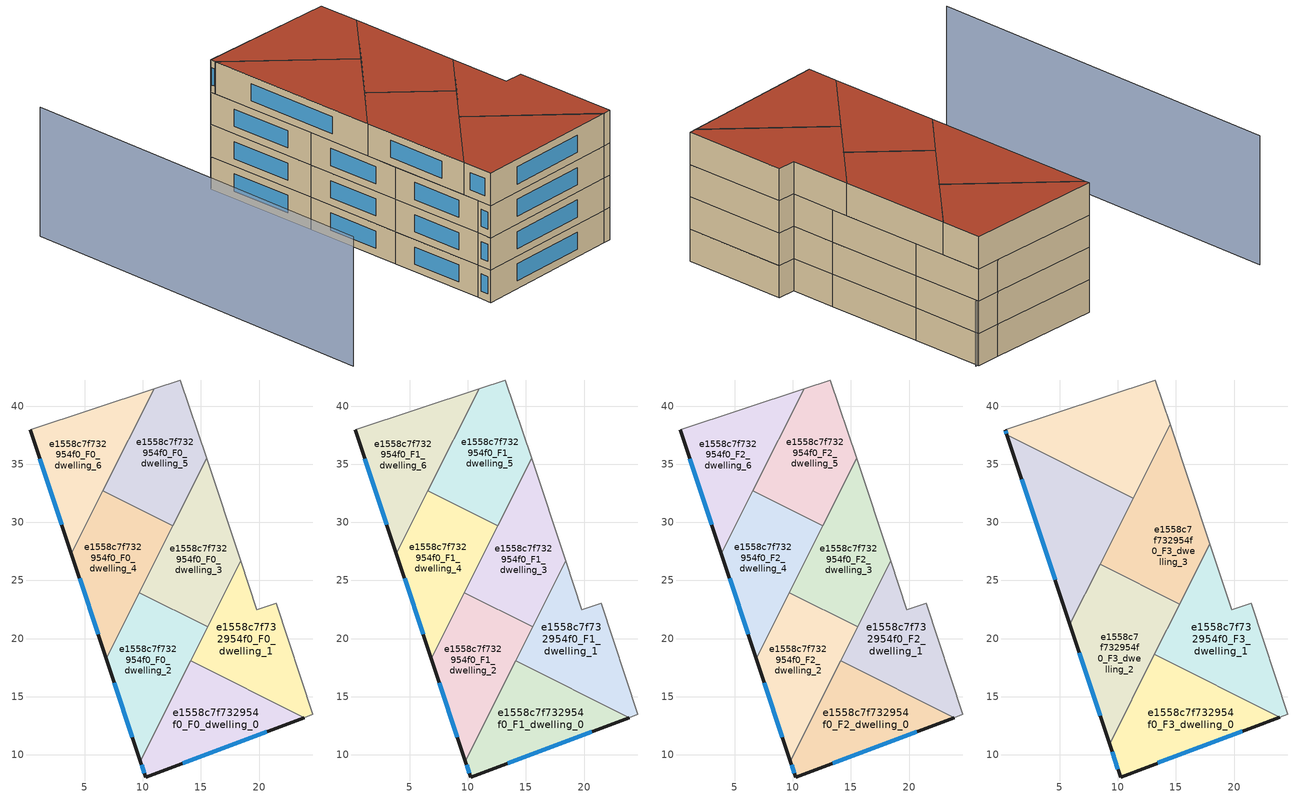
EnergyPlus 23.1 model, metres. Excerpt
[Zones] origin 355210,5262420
e1558c7f732954f0_F0_dwelling_0
 floor ground (EU_floor_Construction): 23.87,13.22 10.24,8.11 9.78,9.47 14.11,18.11 z0
 wall outside (EU_wall_Construction): 9.78,9.47 10.24,8.11 23.87,13.22 z0:3
 wall to e1558c7f732954f0_F0_dwelling_1 (EU_wall_Construction): 23.87,13.22 14.11,18.11 z0:3
 wall to e1558c7f732954f0_F0_dwelling_2 (EU_wall_Construction): 14.11,18.11 9.78,9.47 z0:3
 window (EU_Window_Construction): 9.89,9.15 10.13,8.43 / 13.44,9.31 20.67,12.02 z0.7:2.3
e1558c7f732954f0_F0_dwelling_1
 floor ground (EU_floor_Construction): 21.47,23.04 24.62,13.5 23.87,13.22 14.11,18.11 18.41,26.68 19.8,22.48 z0
 wall adiabatic (EU_wall_Construction): 23.87,13.22 24.62,13.5 21.47,23.04 19.8,22.48 18.41,26.68 z0:3
 wall to e1558c7f732954f0_F0_dwelling_3 (EU_wall_Construction): 18.41,26.68 15.57,21.01 z0:3
 wall to e1558c7f732954f0_F0_dwelling_2 (EU_wall_Construction): 15.57,21.01 14.11,18.11 z0:3
e1558c7f732954f0_F0_dwelling_2
 floor ground (EU_floor_Construction): 15.57,21.01 9.78,9.47 6.86,18.28 9.7,23.95 z0
 wall outside (EU_wall_Construction): 6.86,18.28 9.78,9.47 z0:3
 wall to e1558c7f732954f0_F0_dwelling_3 (EU_wall_Construction): 15.57,21.01 9.7,23.95 z0:3
 wall to e1558c7f732954f0_F0_dwelling_4 (EU_wall_Construction): 9.7,23.95 6.86,18.28 z0:3
 window (EU_Window_Construction): 7.54,16.21 9.1,11.54 z0.7:2.3
e1558c7f732954f0_F0_dwelling_3
 floor ground (EU_floor_Construction): 15.48,35.49 18.41,26.68 15.57,21.01 9.7,23.95 z0
 wall adiabatic (EU_wall_Construction): 18.41,26.68 15.48,35.49 z0:3
 wall to e1558c7f732954f0_F0_dwelling_5 (EU_wall_Construction): 15.48,35.49 12.58,29.7 z0:3
 wall to e1558c7f732954f0_F0_dwelling_4 (EU_wall_Construction): 12.58,29.7 9.7,23.95 z0:3
e1558c7f732954f0_F0_dwelling_4
 floor ground (EU_floor_Construction): 12.58,29.7 6.86,18.28 3.86,27.29 6.58,32.71 z0
 wall outside (EU_wall_Construction): 3.86,27.29 6.86,18.28 z0:3
 wall to e1558c7f732954f0_F0_dwelling_5 (EU_wall_Construction): 12.58,29.7 6.58,32.71 z0:3
 wall to e1558c7f732954f0_F0_dwelling_6 (EU_wall_Construction): 6.58,32.71 3.86,27.29 z0:3
 window (EU_Window_Construction): 4.57,25.17 6.15,20.4 z0.7:2.3
e1558c7f732954f0_F0_dwelling_5
 floor ground (EU_floor_Construction): 13.24,42.24 15.48,35.49 12.58,29.7 6.58,32.71 10.98,41.49 z0
 wall adiabatic (EU_wall_Construction): 15.48,35.49 13.24,42.24 10.98,41.49 z0:3
 wall to e1558c7f732954f0_F0_dwelling_6 (EU_wall_Construction): 10.98,41.49 6.58,32.71 z0:3
e1558c7f732954f0_F0_dwelling_6
 floor ground (EU_floor_Construction): 10.98,41.49 3.86,27.29 0.32,37.96 z0
 wall outside (EU_wall_Construction): 0.32,37.96 3.86,27.29 z0:3
 wall adiabatic (EU_wall_Construction): 10.98,41.49 0.32,37.96 z0:3
 window (EU_Window_Construction): 1.15,35.46 3.03,29.79 z0.7:2.3
e1558c7f732954f0_F1_dwelling_0
 floor to e1558c7f732954f0_F0_dwelling_0 (EU_floor_Construction): 23.87,13.22 10.24,8.11 9.78,9.47 14.11,18.11 z3
 wall outside (EU_wall_Construction): 9.78,9.47 10.24,8.11 23.87,13.22 z3:6
 wall to e1558c7f732954f0_F1_dwelling_1 (EU_wall_Construction): 23.87,13.22 14.11,18.11 z3:6
 wall to e1558c7f732954f0_F1_dwelling_2 (EU_wall_Construction): 14.11,18.11 9.78,9.47 z3:6
 window (EU_Window_Construction): 9.89,9.15 10.13,8.43 / 13.44,9.31 20.67,12.02 z3.7:5.3
e1558c7f732954f0_F1_dwelling_1
 floor to e1558c7f732954f0_F0_dwelling_1 (EU_floor_Construction): 21.47,23.04 24.62,13.5 23.87,13.22 14.11,18.11 18.41,26.68 19.8,22.48 z3
 wall adiabatic (EU_wall_Construction): 23.87,13.22 24.62,13.5 21.47,23.04 19.8,22.48 18.41,26.68 z3:6
 wall to e1558c7f732954f0_F1_dwelling_3 (EU_wall_Construction): 18.41,26.68 15.57,21.01 z3:6
 wall to e1558c7f732954f0_F1_dwelling_2 (EU_wall_Construction): 15.57,21.01 14.11,18.11 z3:6
e1558c7f732954f0_F1_dwelling_2
 floor to e1558c7f732954f0_F0_dwelling_2 (EU_floor_Construction): 15.57,21.01 9.78,9.47 6.86,18.28 9.7,23.95 z3
 wall outside (EU_wall_Construction): 6.86,18.28 9.78,9.47 z3:6
 wall to e1558c7f732954f0_F1_dwelling_3 (EU_wall_Construction): 15.57,21.01 9.7,23.95 z3:6
 wall to e1558c7f732954f0_F1_dwelling_4 (EU_wall_Construction): 9.7,23.95 6.86,18.28 z3:6
 window (EU_Window_Construction): 7.54,16.21 9.1,11.54 z3.7:5.3
e1558c7f732954f0_F1_dwelling_3
 floor to e1558c7f732954f0_F0_dwelling_3 (EU_floor_Construction): 15.48,35.49 18.41,26.68 15.57,21.01 9.7,23.95 z3
 wall adiabatic (EU_wall_Construction): 18.41,26.68 15.48,35.49 z3:6
 wall to e1558c7f732954f0_F1_dwelling_5 (EU_wall_Construction): 15.48,35.49 12.58,29.7 z3:6
 wall to e1558c7f732954f0_F1_dwelling_4 (EU_wall_Construction): 12.58,29.7 9.7,23.95 z3:6
e1558c7f732954f0_F1_dwelling_4
 floor to e1558c7f732954f0_F0_dwelling_4 (EU_floor_Construction): 12.58,29.7 6.86,18.28 3.86,27.29 6.58,32.71 z3
 wall outside (EU_wall_Construction): 3.86,27.29 6.86,18.28 z3:6
 wall to e1558c7f732954f0_F1_dwelling_5 (EU_wall_Construction): 12.58,29.7 6.58,32.71 z3:6
 wall to e1558c7f732954f0_F1_dwelling_6 (EU_wall_Construction): 6.58,32.71 3.86,27.29 z3:6
 window (EU_Window_Construction): 4.57,25.17 6.15,20.4 z3.7:5.3
e1558c7f732954f0_F1_dwelling_5
 floor to e1558c7f732954f0_F0_dwelling_5 (EU_floor_Construction): 13.24,42.24 15.48,35.49 12.58,29.7 6.58,32.71 10.98,41.49 z3
 wall adiabatic (EU_wall_Construction): 15.48,35.49 13.24,42.24 10.98,41.49 z3:6
 wall to e1558c7f732954f0_F1_dwelling_6 (EU_wall_Construction): 10.98,41.49 6.58,32.71 z3:6
e1558c7f732954f0_F1_dwelling_6
 floor to e1558c7f732954f0_F0_dwelling_6 (EU_floor_Construction): 10.98,41.49 3.86,27.29 0.32,37.96 z3
 wall outside (EU_wall_Construction): 0.32,37.96 3.86,27.29 z3:6
 wall adiabatic (EU_wall_Construction): 10.98,41.49 0.32,37.96 z3:6
 window (EU_Window_Construction): 1.15,35.46 3.03,29.79 z3.7:5.3
e1558c7f732954f0_F2_dwelling_0
 floor to e1558c7f732954f0_F1_dwelling_0 (EU_floor_Construction): 23.87,13.22 10.24,8.11 9.78,9.47 14.11,18.11 z6
 wall outside (EU_wall_Construction): 9.78,9.47 10.24,8.11 23.87,13.22 z6:9
 wall to e1558c7f732954f0_F2_dwelling_1 (EU_wall_Construction): 23.87,13.22 14.11,18.11 z6:9
 wall to e1558c7f732954f0_F2_dwelling_2 (EU_wall_Construction): 14.11,18.11 9.78,9.47 z6:9
 window (EU_Window_Construction): 9.89,9.15 10.13,8.43 / 13.44,9.31 20.67,12.02 z6.7:8.3
 ceiling adiabatic (EU_roof_Construction): 23.87,13.22 14.11,18.11 9.78,9.47 10.24,8.11 z9
e1558c7f732954f0_F2_dwelling_1
 floor to e1558c7f732954f0_F1_dwelling_1 (EU_floor_Construction): 21.47,23.04 24.62,13.5 23.87,13.22 14.11,18.11 18.41,26.68 19.8,22.48 z6
 wall adiabatic (EU_wall_Construction): 23.87,13.22 24.62,13.5 21.47,23.04 19.8,22.48 18.41,26.68 z6:9
 wall to e1558c7f732954f0_F2_dwelling_3 (EU_wall_Construction): 18.41,26.68 15.57,21.01 z6:9
 wall to e1558c7f732954f0_F2_dwelling_2 (EU_wall_Construction): 15.57,21.01 14.11,18.11 z6:9
e1558c7f732954f0_F2_dwelling_2
 floor to e1558c7f732954f0_F1_dwelling_2 (EU_floor_Construction): 15.57,21.01 9.78,9.47 6.86,18.28 9.7,23.95 z6
 wall outside (EU_wall_Construction): 6.86,18.28 9.78,9.47 z6:9
 wall to e1558c7f732954f0_F2_dwelling_3 (EU_wall_Construction): 15.57,21.01 9.7,23.95 z6:9
 wall to e1558c7f732954f0_F2_dwelling_4 (EU_wall_Construction): 9.7,23.95 6.86,18.28 z6:9
 window (EU_Window_Construction): 7.54,16.21 9.1,11.54 z6.7:8.3
e1558c7f732954f0_F2_dwelling_3
 floor to e1558c7f732954f0_F1_dwelling_3 (EU_floor_Construction): 15.48,35.49 18.41,26.68 15.57,21.01 9.7,23.95 z6
 wall adiabatic (EU_wall_Construction): 18.41,26.68 15.48,35.49 z6:9
 wall to e1558c7f732954f0_F2_dwelling_5 (EU_wall_Construction): 15.48,35.49 12.58,29.7 z6:9
 wall to e1558c7f732954f0_F2_dwelling_4 (EU_wall_Construction): 12.58,29.7 9.7,23.95 z6:9
e1558c7f732954f0_F2_dwelling_4
 floor to e1558c7f732954f0_F1_dwelling_4 (EU_floor_Construction): 12.58,29.7 6.86,18.28 3.86,27.29 6.58,32.71 z6
 wall outside (EU_wall_Construction): 3.86,27.29 6.86,18.28 z6:9
 wall to e1558c7f732954f0_F2_dwelling_5 (EU_wall_Construction): 12.58,29.7 6.58,32.71 z6:9
 wall to e1558c7f732954f0_F2_dwelling_6 (EU_wall_Construction): 6.58,32.71 3.86,27.29 z6:9
 window (EU_Window_Construction): 4.57,25.17 6.15,20.4 z6.7:8.3
 ceiling adiabatic (EU_roof_Construction): 6.86,18.28 10.43,25.42 8.48,26.4 5.88,21.22 z9
e1558c7f732954f0_F2_dwelling_5
 floor to e1558c7f732954f0_F1_dwelling_5 (EU_floor_Construction): 13.24,42.24 15.48,35.49 12.58,29.7 6.58,32.71 10.98,41.49 z6
 wall adiabatic (EU_wall_Construction): 15.48,35.49 13.24,42.24 10.98,41.49 z6:9
 wall to e1558c7f732954f0_F2_dwelling_6 (EU_wall_Construction): 10.98,41.49 6.58,32.71 z6:9
e1558c7f732954f0_F2_dwelling_6
 floor to e1558c7f732954f0_F1_dwelling_6 (EU_floor_Construction): 10.98,41.49 3.86,27.29 0.32,37.96 z6
 wall outside (EU_wall_Construction): 0.32,37.96 3.86,27.29 z6:9
 wall adiabatic (EU_wall_Construction): 10.98,41.49 0.32,37.96 z6:9
 window (EU_Window_Construction): 1.15,35.46 3.03,29.79 z6.7:8.3
e1558c7f732954f0_F3_dwelling_0
 floor to e1558c7f732954f0_F2_dwelling_1 (EU_floor_Construction): 23.93,13.24 23.87,13.22 14.11,18.11 14.13,18.15 z9
 floor to e1558c7f732954f0_F2_dwelling_2 (EU_floor_Construction): 14.13,18.15 9.78,9.47 9.3,10.94 13.15,18.64 z9
 floor adiabatic (EU_floor_Construction): 23.93,13.24 10.24,8.11 9.78,9.47 14.11,18.11 23.87,13.22 z9
 wall outside (EU_wall_Construction): 9.3,10.94 10.24,8.11 23.93,13.24 z9:12
 wall to e1558c7f732954f0_F3_dwelling_1 (EU_wall_Construction): 23.93,13.24 13.15,18.64 z9:12
 wall to e1558c7f732954f0_F3_dwelling_2 (EU_wall_Construction): 13.15,18.64 9.3,10.94 z9:12
 window (EU_Window_Construction): 9.52,10.27 10.02,8.77 / 13.45,9.31 20.71,12.03 z9.7:11.3
 roof outside (EU_roof_Construction): 23.93,13.24 13.15,18.64 9.3,10.94 10.24,8.11 z12
e1558c7f732954f0_F3_dwelling_1
 floor to e1558c7f732954f0_F2_dwelling_1 (EU_floor_Construction): 21.47,23.04 24.62,13.5 23.93,13.24 14.13,18.15 18.41,26.68 19.8,22.48 z9
 floor to e1558c7f732954f0_F2_dwelling_3 (EU_floor_Construction): 17.92,28.15 18.41,26.68 15.57,21.01 14.59,21.5 z9
 floor to e1558c7f732954f0_F2_dwelling_2 (EU_floor_Construction): 15.57,21.01 14.13,18.15 13.15,18.64 14.59,21.5 z9
 wall adiabatic (EU_wall_Construction): 23.93,13.24 24.62,13.5 21.47,23.04 19.8,22.48 17.92,28.15 z9:12
 wall to e1558c7f732954f0_F3_dwelling_3 (EU_wall_Construction): 17.92,28.15 15.32,22.97 z9:12
 wall to e1558c7f732954f0_F3_dwelling_2 (EU_wall_Construction): 15.32,22.97 13.15,18.64 z9:12
 roof outside (EU_roof_Construction): 24.62,13.5 21.47,23.04 19.8,22.48 17.92,28.15 13.15,18.64 23.93,13.24 z12
e1558c7f732954f0_F3_dwelling_2
 floor to e1558c7f732954f0_F2_dwelling_2 (EU_floor_Construction): 14.59,21.5 9.3,10.94 6.86,18.28 9.7,23.95 z9
 floor adiabatic (EU_floor_Construction): 10.43,25.42 6.86,18.28 5.88,21.22 8.48,26.4 z9
 floor to e1558c7f732954f0_F2_dwelling_3 (EU_floor_Construction): 15.32,22.97 14.59,21.5 9.7,23.95 10.43,25.42 z9
 wall outside (EU_wall_Construction): 5.88,21.22 9.3,10.94 z9:12
 wall to e1558c7f732954f0_F3_dwelling_3 (EU_wall_Construction): 15.32,22.97 8.48,26.4 z9:12
 wall to e1558c7f732954f0_F3_dwelling_4 (EU_wall_Construction): 8.48,26.4 5.88,21.22 z9:12
 window (EU_Window_Construction): 6.68,18.8 8.49,13.35 z9.7:11.3
 roof outside (EU_roof_Construction): 9.3,10.94 15.32,22.97 8.48,26.4 5.88,21.22 z12
e1558c7f732954f0_F3_dwelling_3
 floor to e1558c7f732954f0_F2_dwelling_3 (EU_floor_Construction): 15.48,35.49 17.92,28.15 15.32,22.97 10.43,25.42 z9
 floor to e1558c7f732954f0_F2_dwelling_5 (EU_floor_Construction): 14.5,38.43 15.48,35.49 12.58,29.7 10.62,30.68 z9
 floor to e1558c7f732954f0_F2_dwelling_4 (EU_floor_Construction): 12.58,29.7 10.43,25.42 8.48,26.4 10.62,30.68 z9
 wall adiabatic (EU_wall_Construction): 17.92,28.15 14.51,38.43 z9:12
 wall to e1558c7f732954f0_F3_dwelling_5 (EU_wall_Construction): 14.51,38.43 11.32,32.07 z9:12
 wall to e1558c7f732954f0_F3_dwelling_4 (EU_wall_Construction): 11.32,32.07 8.48,26.4 z9:12
 roof outside (EU_roof_Construction): 15.32,22.97 17.92,28.15 14.51,38.43 8.48,26.4 z12
e1558c7f732954f0_F3_dwelling_4
 floor to e1558c7f732954f0_F2_dwelling_4 (EU_floor_Construction): 10.62,30.68 5.88,21.22 3.86,27.29 6.58,32.71 z9
 floor to e1558c7f732954f0_F2_dwelling_6 (EU_floor_Construction): 7.28,34.1 3.86,27.29 0.47,37.51 z9
 floor to e1558c7f732954f0_F2_dwelling_5 (EU_floor_Construction): 11.32,32.07 10.62,30.68 6.58,32.7 7.28,34.1 z9
 wall outside (EU_wall_Construction): 0.47,37.51 5.88,21.22 z9:12
 wall to e1558c7f732954f0_F3_dwelling_5 (EU_wall_Construction): 11.32,32.07 0.47,37.51 z9:12
 window (EU_Window_Construction): 1.74,33.69 4.61,25.04 z9.7:11.3
 roof outside (EU_roof_Construction): 5.88,21.22 11.32,32.07 0.47,37.51 z12
e1558c7f732954f0_F3_dwelling_5
 floor to e1558c7f732954f0_F2_dwelling_5 (EU_floor_Construction): 13.24,42.24 14.5,38.43 11.32,32.07 7.28,34.1 10.98,41.49 z9
 floor to e1558c7f732954f0_F2_dwelling_6 (EU_floor_Construction): 10.98,41.49 7.28,34.1 0.47,37.51 0.32,37.96 z9
 wall outside (EU_wall_Construction): 0.32,37.96 0.47,37.51 z9:12
 wall adiabatic (EU_wall_Construction): 14.51,38.43 13.24,42.24 0.32,37.96 z9:12
 window (EU_Window_Construction): 0.35,37.86 0.43,37.62 z9.7:11.3
 roof outside (EU_roof_Construction): 11.32,32.07 14.51,38.43 13.24,42.24 0.32,37.96 0.47,37.51 z12
shading: -16.38,37.24 -5.54,3.4 z0:12; 13.48,42.12 0.31,37.96 z0:6
[Building]
EU S2 Campaign: North Axis=0; Terrain=City; Solar Distribution=FullExterior
[Site:Location]
Budapest.Ferenc.Liszt.Intl.AP: Latitude=47.437; Longitude=19.256; Time Zone=1; Elevation=185
[SizingPeriod:WeatherFileDays]
AnnualSizingPeriod: Begin Month=1; Begin Day of Month=1; End Month=12; End Day of Month=31; Day of Week for Start Day=Monday; Use Weather File Daylight Saving Period=No; Use Weather File Rain and Snow Indicators=No
[MATERIAL]
EU_InternalMass_Material: Roughness=MediumRough; Thickness=0.1; Conductivity=1; Density=1800; Specific Heat=900; Thermal Absorptance=0.9; Solar Absorptance=0.7; Visible Absorptance=0.7
[MATERIAL:NOMASS] Roughness=MediumRough; Thermal Absorptance=0.9; Solar Absorptance=0.7; Visible Absorptance=0.7
Name | Thermal Resistance
EU_wall_NoMass | 0.832559
EU_roof_NoMass | 1.39638
EU_floor_NoMass | 0.872794
[WINDOWMATERIAL:SIMPLEGLAZINGSYSTEM]
EU_Window_SimpleGlazing: UFactor=2.79869; Solar Heat Gain Coefficient=0.75; Visible Transmittance=0.75
[CONSTRUCTION]
EU_wall_Construction: EU_wall_NoMass
EU_roof_Construction: EU_roof_NoMass
EU_floor_Construction: EU_floor_NoMass
EU_Window_Construction: EU_Window_SimpleGlazing
EU_InternalMass_Construction: EU_InternalMass_Material
[ZONE] Type=1; Multiplier=1; Ceiling Height=autocalculate; Floor Area=autocalculate; Part of Total Floor Area=Yes
Name | Volume
e1558c7f732954f0_F0_dwelling_0; e1558c7f732954f0_F1_dwelling_0; e1558c7f732954f0_F2_dwelling_0 | 189.504
e1558c7f732954f0_F3_dwelling_0 | 221.104
e1558c7f732954f0_F0_dwelling_1; e1558c7f732954f0_F1_dwelling_1; e1558c7f732954f0_F2_dwelling_1 | 189.515
e1558c7f732954f0_F3_dwelling_1 | 221.127
e1558c7f732954f0_F0_dwelling_2; e1558c7f732954f0_F1_dwelling_2; e1558c7f732954f0_F2_dwelling_2; e1558c7f732954f0_F0_dwelling_3; e1558c7f732954f0_F1_dwelling_3; e1558c7f732954f0_F2_dwelling_3 | 189.537
e1558c7f732954f0_F3_dwelling_2 | 221.122
e1558c7f732954f0_F3_dwelling_3 | 221.133
e1558c7f732954f0_F0_dwelling_4; e1558c7f732954f0_F1_dwelling_4; e1558c7f732954f0_F2_dwelling_4 | 189.557
e1558c7f732954f0_F3_dwelling_4 | 221.129
e1558c7f732954f0_F0_dwelling_5; e1558c7f732954f0_F1_dwelling_5; e1558c7f732954f0_F2_dwelling_5; e1558c7f732954f0_F0_dwelling_6; e1558c7f732954f0_F1_dwelling_6; e1558c7f732954f0_F2_dwelling_6 | 189.538
e1558c7f732954f0_F3_dwelling_5 | 221.124
[INTERNALMASS] Construction=EU_InternalMass_Construction
Name | Zone or ZoneList | Surface Area
e1558c7f732954f0_F0_dwelling_0_EU_InternalMass | e1558c7f732954f0_F0_dwelling_0 | 63.1682
e1558c7f732954f0_F0_dwelling_1_EU_InternalMass | e1558c7f732954f0_F0_dwelling_1 | 63.1722
e1558c7f732954f0_F0_dwelling_2_EU_InternalMass | e1558c7f732954f0_F0_dwelling_2 | 63.1791
e1558c7f732954f0_F0_dwelling_3_EU_InternalMass | e1558c7f732954f0_F0_dwelling_3 | 63.1798
e1558c7f732954f0_F0_dwelling_4_EU_InternalMass | e1558c7f732954f0_F0_dwelling_4 | 63.1837
e1558c7f732954f0_F0_dwelling_5_EU_InternalMass | e1558c7f732954f0_F0_dwelling_5 | 63.1817
e1558c7f732954f0_F0_dwelling_6_EU_InternalMass | e1558c7f732954f0_F0_dwelling_6 | 63.1796
e1558c7f732954f0_F1_dwelling_0_EU_InternalMass | e1558c7f732954f0_F1_dwelling_0 | 63.1682
e1558c7f732954f0_F1_dwelling_1_EU_InternalMass | e1558c7f732954f0_F1_dwelling_1 | 63.1722
e1558c7f732954f0_F1_dwelling_2_EU_InternalMass | e1558c7f732954f0_F1_dwelling_2 | 63.1791
e1558c7f732954f0_F1_dwelling_3_EU_InternalMass | e1558c7f732954f0_F1_dwelling_3 | 63.1798
e1558c7f732954f0_F1_dwelling_4_EU_InternalMass | e1558c7f732954f0_F1_dwelling_4 | 63.1837
e1558c7f732954f0_F1_dwelling_5_EU_InternalMass | e1558c7f732954f0_F1_dwelling_5 | 63.1817
e1558c7f732954f0_F1_dwelling_6_EU_InternalMass | e1558c7f732954f0_F1_dwelling_6 | 63.1796
e1558c7f732954f0_F2_dwelling_0_EU_InternalMass | e1558c7f732954f0_F2_dwelling_0 | 63.1682
e1558c7f732954f0_F2_dwelling_1_EU_InternalMass | e1558c7f732954f0_F2_dwelling_1 | 63.1722
e1558c7f732954f0_F2_dwelling_2_EU_InternalMass | e1558c7f732954f0_F2_dwelling_2 | 63.1791
e1558c7f732954f0_F2_dwelling_3_EU_InternalMass | e1558c7f732954f0_F2_dwelling_3 | 63.1798
e1558c7f732954f0_F2_dwelling_4_EU_InternalMass | e1558c7f732954f0_F2_dwelling_4 | 63.1837
e1558c7f732954f0_F2_dwelling_5_EU_InternalMass | e1558c7f732954f0_F2_dwelling_5 | 63.1817
e1558c7f732954f0_F2_dwelling_6_EU_InternalMass | e1558c7f732954f0_F2_dwelling_6 | 63.1796
e1558c7f732954f0_F3_dwelling_0_EU_InternalMass | e1558c7f732954f0_F3_dwelling_0 | 73.702
e1558c7f732954f0_F3_dwelling_1_EU_InternalMass | e1558c7f732954f0_F3_dwelling_1 | 73.7093
e1558c7f732954f0_F3_dwelling_2_EU_InternalMass | e1558c7f732954f0_F3_dwelling_2 | 73.7072
e1558c7f732954f0_F3_dwelling_3_EU_InternalMass | e1558c7f732954f0_F3_dwelling_3 | 73.7076
e1558c7f732954f0_F3_dwelling_4_EU_InternalMass | e1558c7f732954f0_F3_dwelling_4 | 73.707
e1558c7f732954f0_F3_dwelling_5_EU_InternalMass | e1558c7f732954f0_F3_dwelling_5 | 73.7116
[OTHEREQUIPMENT] Fuel Type=Electricity; Design Level Calculation Method=Watts/Area; Power per Zone Floor Area=1; Fraction Latent=0; Fraction Radiant=0; Fraction Lost=0; Carbon Dioxide Generation Rate=0; EndUse Subcategory=EU_Step8_InternalGains
Name | Zone or ZoneList or Space or SpaceList | Schedule
EU_Step8_InternalGain_e1558c7f732954f0_F0_dwelling_0_f000 | e1558c7f732954f0_F0_dwelling_0 | EU_Step8_GainSchedule_e1558c7f732954f0_F0_dwelling_0_f000
EU_Step8_InternalGain_e1558c7f732954f0_F0_dwelling_1_f000 | e1558c7f732954f0_F0_dwelling_1 | EU_Step8_GainSchedule_e1558c7f732954f0_F0_dwelling_1_f000
EU_Step8_InternalGain_e1558c7f732954f0_F0_dwelling_2_f000 | e1558c7f732954f0_F0_dwelling_2 | EU_Step8_GainSchedule_e1558c7f732954f0_F0_dwelling_2_f000
EU_Step8_InternalGain_e1558c7f732954f0_F0_dwelling_3_f000 | e1558c7f732954f0_F0_dwelling_3 | EU_Step8_GainSchedule_e1558c7f732954f0_F0_dwelling_3_f000
EU_Step8_InternalGain_e1558c7f732954f0_F0_dwelling_4_f000 | e1558c7f732954f0_F0_dwelling_4 | EU_Step8_GainSchedule_e1558c7f732954f0_F0_dwelling_4_f000
EU_Step8_InternalGain_e1558c7f732954f0_F0_dwelling_5_f000 | e1558c7f732954f0_F0_dwelling_5 | EU_Step8_GainSchedule_e1558c7f732954f0_F0_dwelling_5_f000
EU_Step8_InternalGain_e1558c7f732954f0_F0_dwelling_6_f000 | e1558c7f732954f0_F0_dwelling_6 | EU_Step8_GainSchedule_e1558c7f732954f0_F0_dwelling_6_f000
EU_Step8_InternalGain_e1558c7f732954f0_F1_dwelling_0_f000 | e1558c7f732954f0_F1_dwelling_0 | EU_Step8_GainSchedule_e1558c7f732954f0_F1_dwelling_0_f000
EU_Step8_InternalGain_e1558c7f732954f0_F1_dwelling_1_f000 | e1558c7f732954f0_F1_dwelling_1 | EU_Step8_GainSchedule_e1558c7f732954f0_F1_dwelling_1_f000
EU_Step8_InternalGain_e1558c7f732954f0_F1_dwelling_2_f000 | e1558c7f732954f0_F1_dwelling_2 | EU_Step8_GainSchedule_e1558c7f732954f0_F1_dwelling_2_f000
EU_Step8_InternalGain_e1558c7f732954f0_F1_dwelling_3_f000 | e1558c7f732954f0_F1_dwelling_3 | EU_Step8_GainSchedule_e1558c7f732954f0_F1_dwelling_3_f000
EU_Step8_InternalGain_e1558c7f732954f0_F1_dwelling_4_f000 | e1558c7f732954f0_F1_dwelling_4 | EU_Step8_GainSchedule_e1558c7f732954f0_F1_dwelling_4_f000
EU_Step8_InternalGain_e1558c7f732954f0_F1_dwelling_5_f000 | e1558c7f732954f0_F1_dwelling_5 | EU_Step8_GainSchedule_e1558c7f732954f0_F1_dwelling_5_f000
EU_Step8_InternalGain_e1558c7f732954f0_F1_dwelling_6_f000 | e1558c7f732954f0_F1_dwelling_6 | EU_Step8_GainSchedule_e1558c7f732954f0_F1_dwelling_6_f000
EU_Step8_InternalGain_e1558c7f732954f0_F2_dwelling_0_f000 | e1558c7f732954f0_F2_dwelling_0 | EU_Step8_GainSchedule_e1558c7f732954f0_F2_dwelling_0_f000
EU_Step8_InternalGain_e1558c7f732954f0_F2_dwelling_1_f000 | e1558c7f732954f0_F2_dwelling_1 | EU_Step8_GainSchedule_e1558c7f732954f0_F2_dwelling_1_f000
EU_Step8_InternalGain_e1558c7f732954f0_F2_dwelling_2_f000 | e1558c7f732954f0_F2_dwelling_2 | EU_Step8_GainSchedule_e1558c7f732954f0_F2_dwelling_2_f000
EU_Step8_InternalGain_e1558c7f732954f0_F2_dwelling_3_f000 | e1558c7f732954f0_F2_dwelling_3 | EU_Step8_GainSchedule_e1558c7f732954f0_F2_dwelling_3_f000
EU_Step8_InternalGain_e1558c7f732954f0_F2_dwelling_4_f000 | e1558c7f732954f0_F2_dwelling_4 | EU_Step8_GainSchedule_e1558c7f732954f0_F2_dwelling_4_f000
EU_Step8_InternalGain_e1558c7f732954f0_F2_dwelling_5_f000 | e1558c7f732954f0_F2_dwelling_5 | EU_Step8_GainSchedule_e1558c7f732954f0_F2_dwelling_5_f000
EU_Step8_InternalGain_e1558c7f732954f0_F2_dwelling_6_f000 | e1558c7f732954f0_F2_dwelling_6 | EU_Step8_GainSchedule_e1558c7f732954f0_F2_dwelling_6_f000
EU_Step8_InternalGain_e1558c7f732954f0_F3_dwelling_0_f000 | e1558c7f732954f0_F3_dwelling_0 | EU_Step8_GainSchedule_e1558c7f732954f0_F3_dwelling_0_f000
EU_Step8_InternalGain_e1558c7f732954f0_F3_dwelling_1_f000 | e1558c7f732954f0_F3_dwelling_1 | EU_Step8_GainSchedule_e1558c7f732954f0_F3_dwelling_1_f000
EU_Step8_InternalGain_e1558c7f732954f0_F3_dwelling_2_f000 | e1558c7f732954f0_F3_dwelling_2 | EU_Step8_GainSchedule_e1558c7f732954f0_F3_dwelling_2_f000
EU_Step8_InternalGain_e1558c7f732954f0_F3_dwelling_3_f000 | e1558c7f732954f0_F3_dwelling_3 | EU_Step8_GainSchedule_e1558c7f732954f0_F3_dwelling_3_f000
EU_Step8_InternalGain_e1558c7f732954f0_F3_dwelling_4_f000 | e1558c7f732954f0_F3_dwelling_4 | EU_Step8_GainSchedule_e1558c7f732954f0_F3_dwelling_4_f000
EU_Step8_InternalGain_e1558c7f732954f0_F3_dwelling_5_f000 | e1558c7f732954f0_F3_dwelling_5 | EU_Step8_GainSchedule_e1558c7f732954f0_F3_dwelling_5_f000
[ZONEVENTILATION:DESIGNFLOWRATE] Schedule=EU_AlwaysOn; Design Flow Rate Calculation Method=AirChanges/Hour; Air Changes per Hour=0.475469; Ventilation Type=Natural; Fan Pressure Rise=0; Fan Total Efficiency=1; Constant Term Coefficient=1; Temperature Term Coefficient=0; Velocity Term Coefficient=0; Velocity Squared Term Coefficient=0; Minimum Indoor Temperature=-100; Maximum Indoor Temperature=100; Delta Temperature=-100; Minimum Outdoor Temperature=-100; Maximum Outdoor Temperature=100; Maximum Wind Speed=40
Name | Zone or ZoneList or Space or SpaceList
EU_ConstantAir_e1558c7f732954f0_F0_dwelling_0 | e1558c7f732954f0_F0_dwelling_0
EU_ConstantAir_e1558c7f732954f0_F0_dwelling_1 | e1558c7f732954f0_F0_dwelling_1
EU_ConstantAir_e1558c7f732954f0_F0_dwelling_2 | e1558c7f732954f0_F0_dwelling_2
EU_ConstantAir_e1558c7f732954f0_F0_dwelling_3 | e1558c7f732954f0_F0_dwelling_3
EU_ConstantAir_e1558c7f732954f0_F0_dwelling_4 | e1558c7f732954f0_F0_dwelling_4
EU_ConstantAir_e1558c7f732954f0_F0_dwelling_5 | e1558c7f732954f0_F0_dwelling_5
EU_ConstantAir_e1558c7f732954f0_F0_dwelling_6 | e1558c7f732954f0_F0_dwelling_6
EU_ConstantAir_e1558c7f732954f0_F1_dwelling_0 | e1558c7f732954f0_F1_dwelling_0
EU_ConstantAir_e1558c7f732954f0_F1_dwelling_1 | e1558c7f732954f0_F1_dwelling_1
EU_ConstantAir_e1558c7f732954f0_F1_dwelling_2 | e1558c7f732954f0_F1_dwelling_2
EU_ConstantAir_e1558c7f732954f0_F1_dwelling_3 | e1558c7f732954f0_F1_dwelling_3
EU_ConstantAir_e1558c7f732954f0_F1_dwelling_4 | e1558c7f732954f0_F1_dwelling_4
EU_ConstantAir_e1558c7f732954f0_F1_dwelling_5 | e1558c7f732954f0_F1_dwelling_5
EU_ConstantAir_e1558c7f732954f0_F1_dwelling_6 | e1558c7f732954f0_F1_dwelling_6
EU_ConstantAir_e1558c7f732954f0_F2_dwelling_0 | e1558c7f732954f0_F2_dwelling_0
EU_ConstantAir_e1558c7f732954f0_F2_dwelling_1 | e1558c7f732954f0_F2_dwelling_1
EU_ConstantAir_e1558c7f732954f0_F2_dwelling_2 | e1558c7f732954f0_F2_dwelling_2
EU_ConstantAir_e1558c7f732954f0_F2_dwelling_3 | e1558c7f732954f0_F2_dwelling_3
EU_ConstantAir_e1558c7f732954f0_F2_dwelling_4 | e1558c7f732954f0_F2_dwelling_4
EU_ConstantAir_e1558c7f732954f0_F2_dwelling_5 | e1558c7f732954f0_F2_dwelling_5
EU_ConstantAir_e1558c7f732954f0_F2_dwelling_6 | e1558c7f732954f0_F2_dwelling_6
EU_ConstantAir_e1558c7f732954f0_F3_dwelling_0 | e1558c7f732954f0_F3_dwelling_0
EU_ConstantAir_e1558c7f732954f0_F3_dwelling_1 | e1558c7f732954f0_F3_dwelling_1
EU_ConstantAir_e1558c7f732954f0_F3_dwelling_2 | e1558c7f732954f0_F3_dwelling_2
EU_ConstantAir_e1558c7f732954f0_F3_dwelling_3 | e1558c7f732954f0_F3_dwelling_3
EU_ConstantAir_e1558c7f732954f0_F3_dwelling_4 | e1558c7f732954f0_F3_dwelling_4
EU_ConstantAir_e1558c7f732954f0_F3_dwelling_5 | e1558c7f732954f0_F3_dwelling_5
[HVACTEMPLATE:THERMOSTAT] Constant Heating Setpoint=20; Constant Cooling Setpoint=50
EU_HeatOnly_e1558c7f732954f0_F0_dwelling_0; EU_HeatOnly_e1558c7f732954f0_F0_dwelling_1; EU_HeatOnly_e1558c7f732954f0_F0_dwelling_2; EU_HeatOnly_e1558c7f732954f0_F0_dwelling_3; EU_HeatOnly_e1558c7f732954f0_F0_dwelling_4; EU_HeatOnly_e1558c7f732954f0_F0_dwelling_5; EU_HeatOnly_e1558c7f732954f0_F0_dwelling_6; EU_HeatOnly_e1558c7f732954f0_F1_dwelling_0; EU_HeatOnly_e1558c7f732954f0_F1_dwelling_1; EU_HeatOnly_e1558c7f732954f0_F1_dwelling_2; EU_HeatOnly_e1558c7f732954f0_F1_dwelling_3; EU_HeatOnly_e1558c7f732954f0_F1_dwelling_4; EU_HeatOnly_e1558c7f732954f0_F1_dwelling_5; EU_HeatOnly_e1558c7f732954f0_F1_dwelling_6; EU_HeatOnly_e1558c7f732954f0_F2_dwelling_0; EU_HeatOnly_e1558c7f732954f0_F2_dwelling_1; EU_HeatOnly_e1558c7f732954f0_F2_dwelling_2; EU_HeatOnly_e1558c7f732954f0_F2_dwelling_3; EU_HeatOnly_e1558c7f732954f0_F2_dwelling_4; EU_HeatOnly_e1558c7f732954f0_F2_dwelling_5; EU_HeatOnly_e1558c7f732954f0_F2_dwelling_6; EU_HeatOnly_e1558c7f732954f0_F3_dwelling_0; EU_HeatOnly_e1558c7f732954f0_F3_dwelling_1; EU_HeatOnly_e1558c7f732954f0_F3_dwelling_2; EU_HeatOnly_e1558c7f732954f0_F3_dwelling_3; EU_HeatOnly_e1558c7f732954f0_F3_dwelling_4; EU_HeatOnly_e1558c7f732954f0_F3_dwelling_5
[HVACTEMPLATE:ZONE:IDEALLOADSAIRSYSTEM] System Availability Schedule=EU_AlwaysOn; Maximum Heating Supply Air Temperature=50; Minimum Cooling Supply Air Temperature=13; Maximum Heating Supply Air Humidity Ratio=0.0156; Minimum Cooling Supply Air Humidity Ratio=0.0077; Heating Limit=NoLimit; Cooling Limit=NoLimit; Heating Availability Schedule=EU_AlwaysOn; Cooling Availability Schedule=EU_CoolingOff; Dehumidification Control Type=ConstantSensibleHeatRatio; Cooling Sensible Heat Ratio=0.7; Dehumidification Setpoint=60; Humidification Control Type=None; Humidification Setpoint=30; Outdoor Air Method=None; Outdoor Air Flow Rate per Person=0.00944; Outdoor Air Flow Rate per Zone Floor Area=0; Outdoor Air Flow Rate per Zone=0; Demand Controlled Ventilation Type=None; Outdoor Air Economizer Type=NoEconomizer; Heat Recovery Type=None; Sensible Heat Recovery Effectiveness=0.7; Latent Heat Recovery Effectiveness=0.65
Name | Template Thermostat
e1558c7f732954f0_F0_dwelling_0 | EU_HeatOnly_e1558c7f732954f0_F0_dwelling_0
e1558c7f732954f0_F0_dwelling_1 | EU_HeatOnly_e1558c7f732954f0_F0_dwelling_1
e1558c7f732954f0_F0_dwelling_2 | EU_HeatOnly_e1558c7f732954f0_F0_dwelling_2
e1558c7f732954f0_F0_dwelling_3 | EU_HeatOnly_e1558c7f732954f0_F0_dwelling_3
e1558c7f732954f0_F0_dwelling_4 | EU_HeatOnly_e1558c7f732954f0_F0_dwelling_4
e1558c7f732954f0_F0_dwelling_5 | EU_HeatOnly_e1558c7f732954f0_F0_dwelling_5
e1558c7f732954f0_F0_dwelling_6 | EU_HeatOnly_e1558c7f732954f0_F0_dwelling_6
e1558c7f732954f0_F1_dwelling_0 | EU_HeatOnly_e1558c7f732954f0_F1_dwelling_0
e1558c7f732954f0_F1_dwelling_1 | EU_HeatOnly_e1558c7f732954f0_F1_dwelling_1
e1558c7f732954f0_F1_dwelling_2 | EU_HeatOnly_e1558c7f732954f0_F1_dwelling_2
e1558c7f732954f0_F1_dwelling_3 | EU_HeatOnly_e1558c7f732954f0_F1_dwelling_3
e1558c7f732954f0_F1_dwelling_4 | EU_HeatOnly_e1558c7f732954f0_F1_dwelling_4
e1558c7f732954f0_F1_dwelling_5 | EU_HeatOnly_e1558c7f732954f0_F1_dwelling_5
e1558c7f732954f0_F1_dwelling_6 | EU_HeatOnly_e1558c7f732954f0_F1_dwelling_6
e1558c7f732954f0_F2_dwelling_0 | EU_HeatOnly_e1558c7f732954f0_F2_dwelling_0
e1558c7f732954f0_F2_dwelling_1 | EU_HeatOnly_e1558c7f732954f0_F2_dwelling_1
e1558c7f732954f0_F2_dwelling_2 | EU_HeatOnly_e1558c7f732954f0_F2_dwelling_2
e1558c7f732954f0_F2_dwelling_3 | EU_HeatOnly_e1558c7f732954f0_F2_dwelling_3
e1558c7f732954f0_F2_dwelling_4 | EU_HeatOnly_e1558c7f732954f0_F2_dwelling_4
e1558c7f732954f0_F2_dwelling_5 | EU_HeatOnly_e1558c7f732954f0_F2_dwelling_5
e1558c7f732954f0_F2_dwelling_6 | EU_HeatOnly_e1558c7f732954f0_F2_dwelling_6
e1558c7f732954f0_F3_dwelling_0 | EU_HeatOnly_e1558c7f732954f0_F3_dwelling_0
e1558c7f732954f0_F3_dwelling_1 | EU_HeatOnly_e1558c7f732954f0_F3_dwelling_1
e1558c7f732954f0_F3_dwelling_2 | EU_HeatOnly_e1558c7f732954f0_F3_dwelling_2
e1558c7f732954f0_F3_dwelling_3 | EU_HeatOnly_e1558c7f732954f0_F3_dwelling_3
e1558c7f732954f0_F3_dwelling_4 | EU_HeatOnly_e1558c7f732954f0_F3_dwelling_4
e1558c7f732954f0_F3_dwelling_5 | EU_HeatOnly_e1558c7f732954f0_F3_dwelling_5
[SIZING:ZONE] Zone Cooling Design Supply Air Temperature Input Method=SupplyAirTemperature; Zone Cooling Design Supply Air Temperature=13; Zone Heating Design Supply Air Temperature Input Method=SupplyAirTemperature; Zone Heating Design Supply Air Temperature=50; Zone Cooling Design Supply Air Humidity Ratio=0.008; Zone Heating Design Supply Air Humidity Ratio=0.008; Cooling Design Air Flow Method=DesignDay; Cooling Design Air Flow Rate=0; Cooling Minimum Air Flow per Zone Floor Area=0.000762; Cooling Minimum Air Flow=0; Cooling Minimum Air Flow Fraction=0.2; Heating Design Air Flow Method=DesignDay; Heating Design Air Flow Rate=0; Heating Maximum Air Flow per Zone Floor Area=0.002032; Heating Maximum Air Flow=0.141576; Heating Maximum Air Flow Fraction=0.3; Account for Dedicated Outdoor Air System=No; Dedicated Outdoor Air System Control Strategy=NeutralSupplyAir; Dedicated Outdoor Air Low Setpoint Temperature for Design=autosize; Dedicated Outdoor Air High Setpoint Temperature for Design=autosize; Zone Load Sizing Method=Sensible Load Only No Latent Load; Zone Latent Cooling Design Supply Air Humidity Ratio Input Method=HumidityRatioDifference; Zone Cooling Design Supply Air Humidity Ratio Difference=0.005; Zone Latent Heating Design Supply Air Humidity Ratio Input Method=HumidityRatioDifference; Zone Humidification Design Supply Air Humidity Ratio Difference=0.005
e1558c7f732954f0_F0_dwelling_0; e1558c7f732954f0_F0_dwelling_1; e1558c7f732954f0_F0_dwelling_2; e1558c7f732954f0_F0_dwelling_3; e1558c7f732954f0_F0_dwelling_4; e1558c7f732954f0_F0_dwelling_5; e1558c7f732954f0_F0_dwelling_6; e1558c7f732954f0_F1_dwelling_0; e1558c7f732954f0_F1_dwelling_1; e1558c7f732954f0_F1_dwelling_2; e1558c7f732954f0_F1_dwelling_3; e1558c7f732954f0_F1_dwelling_4; e1558c7f732954f0_F1_dwelling_5; e1558c7f732954f0_F1_dwelling_6; e1558c7f732954f0_F2_dwelling_0; e1558c7f732954f0_F2_dwelling_1; e1558c7f732954f0_F2_dwelling_2; e1558c7f732954f0_F2_dwelling_3; e1558c7f732954f0_F2_dwelling_4; e1558c7f732954f0_F2_dwelling_5; e1558c7f732954f0_F2_dwelling_6; e1558c7f732954f0_F3_dwelling_0; e1558c7f732954f0_F3_dwelling_1; e1558c7f732954f0_F3_dwelling_2; e1558c7f732954f0_F3_dwelling_3; e1558c7f732954f0_F3_dwelling_4; e1558c7f732954f0_F3_dwelling_5
[SCHEDULE:CONSTANT]
Name | Hourly Value
EU_AlwaysOn | 1
EU_CoolingOff | 0
[SCHEDULE:FILE] Column Number=1; Rows to Skip at Top=0; Number of Hours of Data=8760; Column Separator=Comma; Interpolate to Timestep=No; Minutes per Item=60; Adjust Schedule for Daylight Savings=Yes
Name | File
EU_Step8_GainSchedule_e1558c7f732954f0_F0_dwelling_0_f000 | ../../schedules/e1558c7f732954f0/e1558c7f732954f0_F0_dwelling_0_f000_gain.csv
EU_Step8_GainSchedule_e1558c7f732954f0_F0_dwelling_1_f000 | ../../schedules/e1558c7f732954f0/e1558c7f732954f0_F0_dwelling_1_f000_gain.csv
EU_Step8_GainSchedule_e1558c7f732954f0_F0_dwelling_2_f000 | ../../schedules/e1558c7f732954f0/e1558c7f732954f0_F0_dwelling_2_f000_gain.csv
EU_Step8_GainSchedule_e1558c7f732954f0_F0_dwelling_3_f000 | ../../schedules/e1558c7f732954f0/e1558c7f732954f0_F0_dwelling_3_f000_gain.csv
EU_Step8_GainSchedule_e1558c7f732954f0_F0_dwelling_4_f000 | ../../schedules/e1558c7f732954f0/e1558c7f732954f0_F0_dwelling_4_f000_gain.csv
EU_Step8_GainSchedule_e1558c7f732954f0_F0_dwelling_5_f000 | ../../schedules/e1558c7f732954f0/e1558c7f732954f0_F0_dwelling_5_f000_gain.csv
EU_Step8_GainSchedule_e1558c7f732954f0_F0_dwelling_6_f000 | ../../schedules/e1558c7f732954f0/e1558c7f732954f0_F0_dwelling_6_f000_gain.csv
EU_Step8_GainSchedule_e1558c7f732954f0_F1_dwelling_0_f000 | ../../schedules/e1558c7f732954f0/e1558c7f732954f0_F1_dwelling_0_f000_gain.csv
EU_Step8_GainSchedule_e1558c7f732954f0_F1_dwelling_1_f000 | ../../schedules/e1558c7f732954f0/e1558c7f732954f0_F1_dwelling_1_f000_gain.csv
EU_Step8_GainSchedule_e1558c7f732954f0_F1_dwelling_2_f000 | ../../schedules/e1558c7f732954f0/e1558c7f732954f0_F1_dwelling_2_f000_gain.csv
EU_Step8_GainSchedule_e1558c7f732954f0_F1_dwelling_3_f000 | ../../schedules/e1558c7f732954f0/e1558c7f732954f0_F1_dwelling_3_f000_gain.csv
EU_Step8_GainSchedule_e1558c7f732954f0_F1_dwelling_4_f000 | ../../schedules/e1558c7f732954f0/e1558c7f732954f0_F1_dwelling_4_f000_gain.csv
EU_Step8_GainSchedule_e1558c7f732954f0_F1_dwelling_5_f000 | ../../schedules/e1558c7f732954f0/e1558c7f732954f0_F1_dwelling_5_f000_gain.csv
EU_Step8_GainSchedule_e1558c7f732954f0_F1_dwelling_6_f000 | ../../schedules/e1558c7f732954f0/e1558c7f732954f0_F1_dwelling_6_f000_gain.csv
EU_Step8_GainSchedule_e1558c7f732954f0_F2_dwelling_0_f000 | ../../schedules/e1558c7f732954f0/e1558c7f732954f0_F2_dwelling_0_f000_gain.csv
EU_Step8_GainSchedule_e1558c7f732954f0_F2_dwelling_1_f000 | ../../schedules/e1558c7f732954f0/e1558c7f732954f0_F2_dwelling_1_f000_gain.csv
EU_Step8_GainSchedule_e1558c7f732954f0_F2_dwelling_2_f000 | ../../schedules/e1558c7f732954f0/e1558c7f732954f0_F2_dwelling_2_f000_gain.csv
EU_Step8_GainSchedule_e1558c7f732954f0_F2_dwelling_3_f000 | ../../schedules/e1558c7f732954f0/e1558c7f732954f0_F2_dwelling_3_f000_gain.csv
EU_Step8_GainSchedule_e1558c7f732954f0_F2_dwelling_4_f000 | ../../schedules/e1558c7f732954f0/e1558c7f732954f0_F2_dwelling_4_f000_gain.csv
EU_Step8_GainSchedule_e1558c7f732954f0_F2_dwelling_5_f000 | ../../schedules/e1558c7f732954f0/e1558c7f732954f0_F2_dwelling_5_f000_gain.csv
EU_Step8_GainSchedule_e1558c7f732954f0_F2_dwelling_6_f000 | ../../schedules/e1558c7f732954f0/e1558c7f732954f0_F2_dwelling_6_f000_gain.csv
EU_Step8_GainSchedule_e1558c7f732954f0_F3_dwelling_0_f000 | ../../schedules/e1558c7f732954f0/e1558c7f732954f0_F3_dwelling_0_f000_gain.csv
EU_Step8_GainSchedule_e1558c7f732954f0_F3_dwelling_1_f000 | ../../schedules/e1558c7f732954f0/e1558c7f732954f0_F3_dwelling_1_f000_gain.csv
EU_Step8_GainSchedule_e1558c7f732954f0_F3_dwelling_2_f000 | ../../schedules/e1558c7f732954f0/e1558c7f732954f0_F3_dwelling_2_f000_gain.csv
EU_Step8_GainSchedule_e1558c7f732954f0_F3_dwelling_3_f000 | ../../schedules/e1558c7f732954f0/e1558c7f732954f0_F3_dwelling_3_f000_gain.csv
EU_Step8_GainSchedule_e1558c7f732954f0_F3_dwelling_4_f000 | ../../schedules/e1558c7f732954f0/e1558c7f732954f0_F3_dwelling_4_f000_gain.csv
EU_Step8_GainSchedule_e1558c7f732954f0_F3_dwelling_5_f000 | ../../schedules/e1558c7f732954f0/e1558c7f732954f0_F3_dwelling_5_f000_gain.csv
